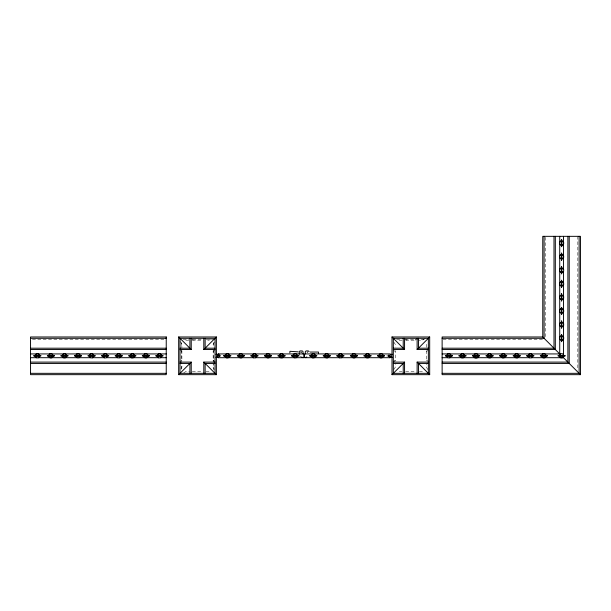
<?xml version="1.0" encoding="UTF-8"?>
<svg xmlns="http://www.w3.org/2000/svg" width="611" height="611" viewBox="0 0 611 611"><rect width="100%" height="100%" fill="white"/><g stroke="black" fill="none" stroke-linecap="round" stroke-linejoin="round"><path stroke-width="0.46" stroke-dasharray="3.06 2.29" d="M415.243 340.19L415.976 338.929M180.948 368.823L181.887 367.379L181.887 363.66M214.56 342.091L213.147 344.253L213.147 347.033M393.805 369.548L395.218 367.379L395.218 364.324M393.331 362.315L395.218 361.009L395.218 350.622M210.52 339.242L209.077 340.19L206.022 340.19M183.789 372.855L185.958 371.442L189.677 371.442M425.294 338.303L422.407 340.19L418.688 340.19M180.008 361.315L181.887 360.215M213.147 351.417L215.034 350.317M393.331 361.315L395.218 360.215M426.47 351.417L428.357 350.317M32.444 339.609L165.283 339.609M183.216 339.609L188.936 339.609M192.748 339.609L202.287 339.609M206.098 339.609L213.728 339.609M396.547 339.609L401.312 339.609M405.124 339.609L425.141 339.609M443.074 339.609L542.553 339.609M188.73 340.19L185.958 340.19L184.514 339.242M192.32 340.19L202.715 340.19M402.061 340.19L399.281 340.19L397.837 339.242M405.651 340.19L416.038 340.19M192.32 371.442L202.715 371.442M206.022 371.442L209.077 371.442M399.281 371.442L402.061 371.442M405.651 371.442L416.038 371.442M419.345 371.442L422.407 371.442M299.283 355.816L300.788 356.572M426.47 360.215L428.357 361.315M393.331 350.317L395.218 351.417M213.147 360.215L215.034 361.315M180.008 350.317L181.887 351.417M215.034 362.315L213.147 361.009L213.147 350.622M427.883 369.548L426.47 367.379L426.47 363.66M393.805 342.091L395.218 344.253L395.218 347.033M214.56 369.548L213.147 367.379L213.147 364.324M180.008 341.366L181.887 344.253L181.887 347.972M405.712 338.929L406.445 340.19M192.381 338.929L193.114 340.19M577.815 236.335L577.815 370.129M545.402 237.289L545.402 338.662M426.47 344.253L426.47 347.972M426.47 350.622L426.47 361.009M387.099 355.037L387.099 356.595M213.728 342.473L213.728 346.284M213.728 350.095L213.728 361.536M213.728 362.491L213.728 370.113M181.887 350.622L181.887 361.009M181.314 342.473L181.314 346.284M181.314 350.095L181.314 370.113"/><path stroke-width="0.92" d="M289.835 352.807L289.935 351.302L298.206 351.852M561.608 239.558L561.035 241.75L562.173 244.499L561.608 246.691L561.035 244.499L562.173 241.75L561.608 239.558L561.608 246.691M561.608 253.122L561.035 255.322L562.173 258.063L561.608 260.255L561.035 258.063L562.173 255.322L561.608 253.122L561.608 260.255M561.608 266.694L561.035 268.886L562.173 271.635L561.608 273.827L561.035 271.635L562.173 268.886L561.608 266.694L561.608 273.827M561.608 280.258L561.035 282.458L562.173 285.2L561.608 287.391L561.035 285.2L562.173 282.458L561.608 280.258L561.608 287.391M561.608 293.83L561.035 296.022L562.173 298.771L561.608 300.963L561.035 298.771L562.173 296.022L561.608 293.83L561.608 300.963M561.608 307.402L561.035 309.594L562.173 312.336L561.608 314.535L561.035 312.336L562.173 309.594L561.608 307.402L561.608 314.535M561.608 320.966L561.035 323.158L562.173 325.907L561.608 328.099L561.035 325.907L562.173 323.158L561.608 320.966L561.608 328.099M561.608 334.538L561.035 336.73L562.173 339.472L561.608 341.671L561.035 339.472L562.173 336.73L561.608 334.538L561.608 341.671M218.654 355.816L219.38 355.09L219.891 355.304L219.891 356.328L218.868 356.328L218.654 355.816L220.097 355.816M388.26 355.816L388.986 355.09L389.497 355.304L389.497 356.328L388.474 356.328L388.26 355.816L389.703 355.816M178.672 374.665L178.672 336.974L216.363 336.974L216.363 374.665L178.672 374.665L191.235 362.102L180.008 362.102M215.034 349.538L203.799 349.538L216.363 336.974M217.493 354.685L218.249 353.929L303.804 353.929L303.804 357.702L295.9 357.702M217.493 355.037L218.601 353.929M389.765 357.702L390.872 356.595M390.872 356.946L390.116 357.702L341.167 357.702M392.002 374.665L392.002 336.974L429.686 336.974L429.686 374.665L392.002 374.665L404.566 362.102L393.331 362.102M428.357 349.538L417.122 349.538L429.686 336.974M474.167 357.702L477.932 357.702M305.309 357.702L306.821 356.946M35.965 356.389L38.707 355.251L40.899 355.816L38.707 356.389L35.965 355.251L33.765 355.816L35.965 356.389L35.965 355.251M49.529 356.389L52.279 355.251L54.471 355.816L52.279 356.389L49.529 355.251L47.337 355.816L49.529 356.389L49.529 355.251M63.101 356.389L65.843 355.251L68.035 355.816L65.843 356.389L63.101 355.251L60.901 355.816L63.101 356.389L63.101 355.251M76.665 356.389L79.415 355.251L81.607 355.816L79.415 356.389L76.665 355.251L74.473 355.816L76.665 356.389L76.665 355.251M92.979 355.251L90.237 356.389L88.037 355.816L90.237 355.251L92.979 356.389L95.179 355.816L92.979 355.251L92.979 356.389M103.801 356.389L106.551 355.251L108.743 355.816L106.551 356.389L103.801 355.251L101.609 355.816L103.801 356.389L103.801 355.251M117.373 356.389L120.115 355.251L122.315 355.816L120.115 356.389L117.373 355.251L115.181 355.816L117.373 356.389L117.373 355.251M130.937 356.389L133.687 355.251L135.879 355.816L133.687 356.389L130.937 355.251L128.745 355.816L130.937 356.389L130.937 355.251M147.259 355.251L144.509 356.389L142.317 355.816L144.509 355.251L147.259 356.389L149.451 355.816L147.259 355.251L147.259 356.389M239.489 356.389L242.231 355.251L244.431 355.816L242.231 356.389L239.489 355.251L237.297 355.816L239.489 356.389L239.489 355.251M253.053 356.389L255.803 355.251L257.995 355.816L255.803 356.389L253.053 355.251L250.861 355.816L253.053 356.389L253.053 355.251M266.625 356.389L269.375 355.251L271.567 355.816L269.375 356.389L266.625 355.251L264.433 355.816L266.625 356.389L266.625 355.251M282.939 355.251L280.197 356.389L277.997 355.816L280.197 355.251L282.939 356.389L285.131 355.816L282.939 355.251L282.939 356.389M311.854 356.389L314.596 355.251L316.796 355.816L314.596 356.389L311.854 355.251L309.662 355.816L311.854 356.389L311.854 355.251M328.168 355.251L325.419 356.389L323.227 355.816L325.419 355.251L328.168 356.389L330.36 355.816L328.168 355.251L328.168 356.389M338.99 356.389L341.74 355.251L343.932 355.816L341.74 356.389L338.99 355.251L336.798 355.816L338.99 356.389L338.99 355.251M352.562 356.389L355.304 355.251L357.496 355.816L355.304 356.389L352.562 355.251L350.363 355.816L352.562 356.389L352.562 355.251M366.126 356.389L368.876 355.251L371.068 355.816L368.876 356.389L366.126 355.251L363.935 355.816L366.126 356.389L366.126 355.251M379.698 356.389L382.44 355.251L384.632 355.816L382.44 356.389L379.698 355.251L377.499 355.816L379.698 356.389L379.698 355.251M447.535 356.389L450.284 355.251L452.476 355.816L450.284 356.389L447.535 355.251L445.343 355.816L447.535 356.389L447.535 355.251M463.856 355.251L461.106 356.389L458.914 355.816L461.106 355.251L463.856 356.389L466.048 355.816L463.856 355.251L463.856 356.389M474.678 356.389L477.42 355.251L479.612 355.816L477.42 356.389L474.678 355.251L472.479 355.816L474.678 356.389L474.678 355.251M488.242 356.389L490.992 355.251L493.184 355.816L490.992 356.389L488.242 355.251L486.05 355.816L488.242 356.389L488.242 355.251M501.814 356.389L504.556 355.251L506.756 355.816L504.556 356.389L501.814 355.251L499.615 355.816L501.814 356.389L501.814 355.251M518.128 355.251L515.379 356.389L513.187 355.816L515.379 355.251L518.128 356.389L520.32 355.816L518.128 355.251L518.128 356.389M542.515 356.389L545.264 355.251L547.456 355.816L545.264 356.389L542.515 355.251L540.323 355.816L542.515 356.389L542.515 355.251M560.234 356.389L562.975 355.251L565.175 355.816L562.975 356.389L560.234 355.251L558.042 355.816L560.234 356.389L560.234 355.251M300.665 352.234L301.735 352.303M155.881 355.816L158.081 355.251L160.823 356.389L163.015 355.816L160.823 355.251L158.081 356.389L155.881 355.816L163.015 355.816M223.725 355.816L225.917 355.251L228.667 356.389L230.859 355.816L228.667 355.251L225.917 356.389L223.725 355.816L230.859 355.816M291.569 355.816L293.761 355.251L296.511 356.389L298.703 355.816L296.511 355.251L293.761 356.389L291.569 355.816L298.703 355.816M526.758 355.816L528.95 355.251L531.692 356.389L533.892 355.816L531.692 355.251L528.95 356.389L526.758 355.816L533.892 355.816M542.759 336.974L442.127 336.974L442.127 374.665L580.45 374.665L580.45 236.335L542.759 236.335L542.759 336.974L559.951 354.166M30.55 338.303L166.238 338.303M442.127 338.303L544.096 338.303L544.096 236.335M30.55 348.201L166.238 348.201M180.008 348.201L189.906 348.201L189.906 338.303M215.034 348.201L205.136 348.201L205.136 338.303M393.331 348.201L403.229 348.201L403.229 338.303M428.357 348.201L418.459 348.201L418.459 338.303M442.127 348.201L553.994 348.201L553.994 236.335M30.55 349.538L166.238 349.538M180.008 349.538L191.235 349.538L191.235 338.303M393.331 349.538L404.566 349.538L404.566 338.303M442.127 349.538L555.323 349.538L555.323 236.335M310.212 352.051L318.507 352.051L318.507 353.555M30.55 353.929L166.238 353.929M442.127 353.929L559.722 353.929L559.722 236.335M215.989 354.311L217.493 354.311L217.493 357.32L215.989 357.32M392.377 354.311L390.872 354.311L390.872 357.32L392.377 357.32M33.765 355.816L40.899 355.816M47.337 355.816L54.471 355.816M60.901 355.816L68.035 355.816M74.473 355.816L81.607 355.816M88.037 355.816L95.179 355.816M101.609 355.816L108.743 355.816M115.181 355.816L122.315 355.816M128.745 355.816L135.879 355.816M142.317 355.816L149.451 355.816M237.297 355.816L244.431 355.816M250.861 355.816L257.995 355.816M264.433 355.816L271.567 355.816M277.997 355.816L285.131 355.816M309.662 355.816L316.796 355.816M323.227 355.816L330.36 355.816M336.798 355.816L343.932 355.816M350.363 355.816L357.496 355.816M363.935 355.816L371.068 355.816M377.499 355.816L384.632 355.816M445.343 355.816L452.476 355.816M458.914 355.816L466.048 355.816M472.479 355.816L479.612 355.816M486.05 355.816L493.184 355.816M499.615 355.816L506.756 355.816M513.187 355.816L520.32 355.816M540.323 355.816L547.456 355.816M558.042 355.816L565.175 355.816M30.55 357.702L36.24 357.702M38.142 357.702L77.047 357.702M78.941 357.702L90.329 357.702M92.223 357.702L104.557 357.702M106.459 357.702L117.847 357.702M119.741 357.702L158.646 357.702M160.54 357.702L166.238 357.702M253.809 357.702L218.249 357.702L217.493 356.946M255.322 357.702L294.471 357.702M339.8 357.702L304.561 357.702L304.561 353.929L390.116 353.929L390.872 354.685M442.127 357.702L447.817 357.702M449.711 357.702L529.355 357.702M531.249 357.702L563.487 357.702M30.55 362.102L166.238 362.102M203.799 373.329L203.799 362.102L215.034 362.102M417.122 373.329L417.122 362.102L428.357 362.102M442.127 362.102L567.886 362.102L567.886 236.335M30.55 363.43L166.238 363.43M180.008 363.43L189.906 363.43L189.906 373.329M215.034 363.43L205.136 363.43L205.136 373.329M393.331 363.43L403.229 363.43L403.229 373.329M428.357 363.43L418.459 363.43L418.459 373.329M442.127 363.43L569.223 363.43L569.223 236.335M30.55 373.329L166.238 373.329M442.127 373.329L579.121 373.329L579.121 236.335M307.196 352.051L307.73 352.264M301.544 356.946L303.048 357.702M562.594 356.809L580.45 374.665M392.002 336.974L404.566 349.538M417.122 362.102L429.686 374.665M309.082 351.669L308.326 350.92L306.065 350.92L305.309 351.669L305.309 353.929M217.493 356.595L218.601 357.702M178.672 336.974L191.235 349.538M203.799 362.102L216.363 374.665M563.487 236.335L563.487 242.025M563.487 243.926L563.487 269.52M563.487 271.421L563.487 282.801M563.487 284.695L563.487 354.854M504.556 355.251L504.556 356.389M490.992 355.251L490.992 356.389M450.284 355.251L450.284 356.389M417.122 338.303L417.122 349.538M404.566 362.102L404.566 373.329M388.986 355.09L388.986 356.541M382.44 355.251L382.44 356.389M368.876 355.251L368.876 356.389M355.304 355.251L355.304 356.389M314.596 355.251L314.596 356.389M303.048 353.929L303.048 351.669L302.3 350.92L300.032 350.92L299.283 351.669L299.283 354.159M269.375 355.251L269.375 356.389M255.803 355.251L255.803 356.389M219.38 355.09L219.38 356.541M203.799 338.303L203.799 349.538M191.235 362.102L191.235 373.329M133.687 355.251L133.687 356.389M120.115 355.251L120.115 356.389M79.415 355.251L79.415 356.389M65.843 355.251L65.843 356.389M52.279 355.251L52.279 356.389M36.484 353.754L35.278 354.96L35.278 356.671L36.484 357.878L38.188 357.878L39.394 356.671L39.394 354.96L38.188 353.754L36.484 353.754M50.049 353.754L48.842 354.96L48.842 356.671L50.049 357.878L51.759 357.878L52.958 356.671L52.958 354.96L51.759 353.754L50.049 353.754M63.62 353.754L62.414 354.96L62.414 356.671L63.62 357.878L65.324 357.878L66.53 356.671L66.53 354.96L65.324 353.754L63.62 353.754M77.185 353.754L75.978 354.96L75.978 356.671L77.185 357.878L78.895 357.878L80.102 356.671L80.102 354.96L78.895 353.754L77.185 353.754M90.756 353.754L89.55 354.96L89.55 356.671L90.756 357.878L92.46 357.878L93.666 356.671L93.666 354.96L92.46 353.754L90.756 353.754M104.321 353.754L103.114 354.96L103.114 356.671L104.321 357.878L106.031 357.878L107.238 356.671L107.238 354.96L106.031 353.754L104.321 353.754M117.892 353.754L116.686 354.96L116.686 356.671L117.892 357.878L119.596 357.878L120.802 356.671L120.802 354.96L119.596 353.754L117.892 353.754M131.464 353.754L130.258 354.96L130.258 356.671L131.464 357.878L133.167 357.878L134.374 356.671L134.374 354.96L133.167 353.754L131.464 353.754M145.028 353.754L143.822 354.96L143.822 356.671L145.028 357.878L146.732 357.878L147.938 356.671L147.938 354.96L146.732 353.754L145.028 353.754M158.6 353.754L157.394 354.96L157.394 356.671L158.6 357.878L160.303 357.878L161.51 356.671L161.51 354.96L160.303 353.754L158.6 353.754M226.437 353.754L225.23 354.96L225.23 356.671L226.437 357.878L228.147 357.878L229.354 356.671L229.354 354.96L228.147 353.754L226.437 353.754M240.008 353.754L238.802 354.96L238.802 356.671L240.008 357.878L241.712 357.878L242.918 356.671L242.918 354.96L241.712 353.754L240.008 353.754M253.58 353.754L252.374 354.96L252.374 356.671L253.58 357.878L255.283 357.878L256.49 356.671L256.49 354.96L255.283 353.754L253.58 353.754M267.144 353.754L265.938 354.96L265.938 356.671L267.144 357.878L268.848 357.878L270.054 356.671L270.054 354.96L268.848 353.754L267.144 353.754M280.716 353.754L279.51 354.96L279.51 356.671L280.716 357.878L282.419 357.878L283.626 356.671L283.626 354.96L282.419 353.754L280.716 353.754M294.281 353.754L293.074 354.96L293.074 356.671L294.281 357.878L295.991 357.878L297.198 356.671L297.198 354.96L295.991 353.754L294.281 353.754M312.374 353.754L311.167 354.96L311.167 356.671L312.374 357.878L314.077 357.878L315.284 356.671L315.284 354.96L314.077 353.754L312.374 353.754M325.946 353.754L324.739 354.96L324.739 356.671L325.946 357.878L327.649 357.878L328.855 356.671L328.855 354.96L327.649 353.754L325.946 353.754M339.51 353.754L338.303 354.96L338.303 356.671L339.51 357.878L341.213 357.878L342.42 356.671L342.42 354.96L341.213 353.754L339.51 353.754M353.082 353.754L351.875 354.96L351.875 356.671L353.082 357.878L354.785 357.878L355.992 356.671L355.992 354.96L354.785 353.754L353.082 353.754M366.646 353.754L365.439 354.96L365.439 356.671L366.646 357.878L368.357 357.878L369.563 356.671L369.563 354.96L368.357 353.754L366.646 353.754M380.218 353.754L379.011 354.96L379.011 356.671L380.218 357.878L381.921 357.878L383.128 356.671L383.128 354.96L381.921 353.754L380.218 353.754M448.062 353.754L446.855 354.96L446.855 356.671L448.062 357.878L449.765 357.878L450.971 356.671L450.971 354.96L449.765 353.754L448.062 353.754M560.753 241.062L559.546 242.269L559.546 243.972L560.753 245.179L562.456 245.179L563.663 243.972L563.663 242.269L562.456 241.062L560.753 241.062M461.626 353.754L460.419 354.96L460.419 356.671L461.626 357.878L463.329 357.878L464.536 356.671L464.536 354.96L463.329 353.754L461.626 353.754M560.753 254.634L559.546 255.841L559.546 257.544L560.753 258.751L562.456 258.751L563.663 257.544L563.663 255.841L562.456 254.634L560.753 254.634M475.198 353.754L473.991 354.96L473.991 356.671L475.198 357.878L476.901 357.878L478.108 356.671L478.108 354.96L476.901 353.754L475.198 353.754M560.753 268.198L559.546 269.405L559.546 271.116L560.753 272.323L562.456 272.323L563.663 271.116L563.663 269.405L562.456 268.198L560.753 268.198M488.762 353.754L487.555 354.96L487.555 356.671L488.762 357.878L490.473 357.878L491.679 356.671L491.679 354.96L490.473 353.754L488.762 353.754M560.753 281.77L559.546 282.977L559.546 284.68L560.753 285.887L562.456 285.887L563.663 284.68L563.663 282.977L562.456 281.77L560.753 281.77M502.334 353.754L501.127 354.96L501.127 356.671L502.334 357.878L504.037 357.878L505.244 356.671L505.244 354.96L504.037 353.754L502.334 353.754M560.753 295.334L559.546 296.541L559.546 298.252L560.753 299.459L562.456 299.459L563.663 298.252L563.663 296.541L562.456 295.334L560.753 295.334M515.898 353.754L514.691 354.96L514.691 356.671L515.898 357.878L517.609 357.878L518.815 356.671L518.815 354.96L517.609 353.754L515.898 353.754M560.753 308.906L559.546 310.113L559.546 311.816L560.753 313.023L562.456 313.023L563.663 311.816L563.663 310.113L562.456 308.906L560.753 308.906M529.47 353.754L528.263 354.96L528.263 356.671L529.47 357.878L531.173 357.878L532.38 356.671L532.38 354.96L531.173 353.754L529.47 353.754M560.753 322.471L559.546 323.677L559.546 325.388L560.753 326.595L562.456 326.595L563.663 325.388L563.663 323.677L562.456 322.471L560.753 322.471M543.034 353.754L541.835 354.96L541.835 356.671L543.034 357.878L544.745 357.878L545.951 356.671L545.951 354.96L544.745 353.754L543.034 353.754M560.753 336.042L559.546 337.249L559.546 338.952L560.753 340.159L562.456 340.159L563.663 338.952L563.663 337.249L562.456 336.042L560.753 336.042M560.753 353.754L559.546 354.96L559.546 356.671L560.753 357.878L562.456 357.878L563.663 356.671L563.663 354.96L562.456 353.754L560.753 353.754M166.238 336.974L30.55 336.974L30.55 374.665L166.238 374.665L166.238 336.974M215.034 338.303L180.008 338.303L180.008 373.329L215.034 373.329L215.034 338.303M428.357 338.303L393.331 338.303L393.331 373.329L428.357 373.329L428.357 338.303"/></g></svg>
